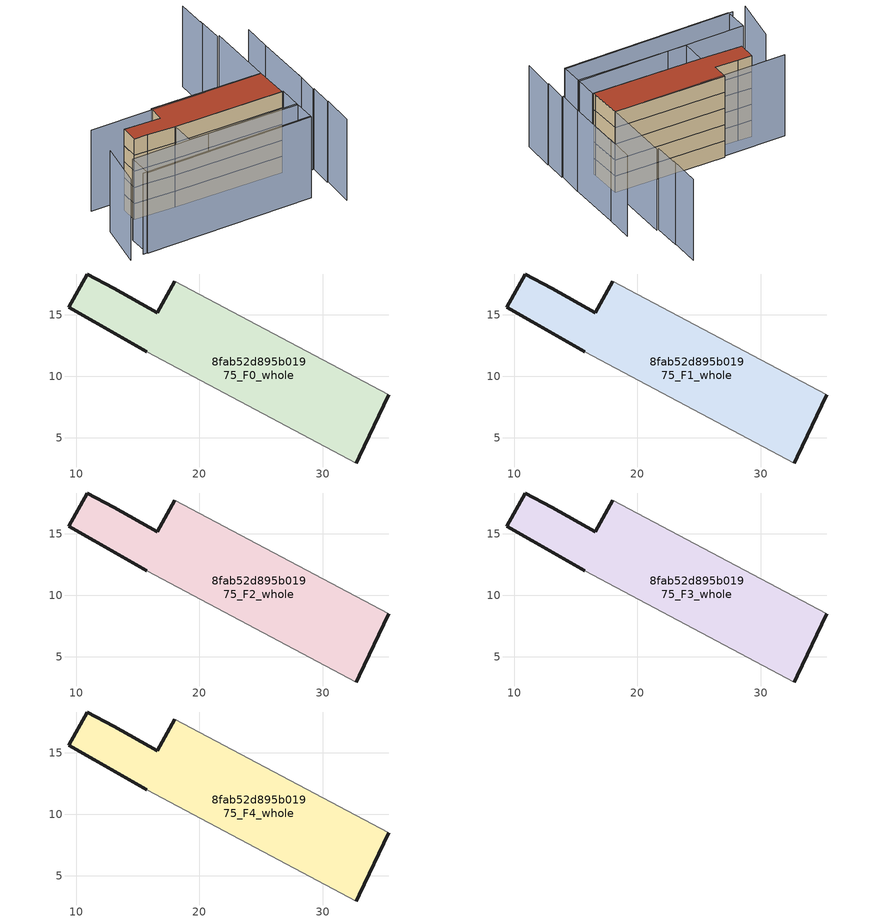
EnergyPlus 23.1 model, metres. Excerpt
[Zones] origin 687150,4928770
8fab52d895b01975_F0_whole
 floor ground (EU_floor_Construction): 35.38,8.51 32.97,3.46 32.73,2.96 15.71,11.98 11.45,14.44 9.37,15.59 10.87,18.3 13.03,17.15 16.56,15.17 17.99,17.71 z0
 wall outside (EU_wall_Construction): 17.99,17.71 16.56,15.17 13.03,17.15 10.87,18.3 9.37,15.59 11.45,14.44 15.71,11.98 / 32.73,2.96 32.97,3.46 35.38,8.51 z0:3
 wall adiabatic (EU_wall_Construction): 15.71,11.98 32.73,2.96 / 35.38,8.51 17.99,17.71 z0:3
8fab52d895b01975_F1_whole
 floor to 8fab52d895b01975_F0_whole (EU_floor_Construction): 35.38,8.51 32.97,3.46 32.73,2.96 15.71,11.98 11.45,14.44 9.37,15.59 10.87,18.3 13.03,17.15 16.56,15.17 17.99,17.71 z3
 wall outside (EU_wall_Construction): 17.99,17.71 16.56,15.17 13.03,17.15 10.87,18.3 9.37,15.59 11.45,14.44 15.71,11.98 / 32.73,2.96 32.97,3.46 35.38,8.51 z3:6
 wall adiabatic (EU_wall_Construction): 15.71,11.98 32.73,2.96 / 35.38,8.51 17.99,17.71 z3:6
8fab52d895b01975_F2_whole
 floor to 8fab52d895b01975_F1_whole (EU_floor_Construction): 35.38,8.51 32.97,3.46 32.73,2.96 15.71,11.98 11.45,14.44 9.37,15.59 10.87,18.3 13.03,17.15 16.56,15.17 17.99,17.71 z6
 wall outside (EU_wall_Construction): 17.99,17.71 16.56,15.17 13.03,17.15 10.87,18.3 9.37,15.59 11.45,14.44 15.71,11.98 / 32.73,2.96 32.97,3.46 35.38,8.51 z6:9
 wall adiabatic (EU_wall_Construction): 15.71,11.98 32.73,2.96 / 35.38,8.51 17.99,17.71 z6:9
8fab52d895b01975_F3_whole
 floor to 8fab52d895b01975_F2_whole (EU_floor_Construction): 35.38,8.51 32.97,3.46 32.73,2.96 15.71,11.98 11.45,14.44 9.37,15.59 10.87,18.3 13.03,17.15 16.56,15.17 17.99,17.71 z9
 wall outside (EU_wall_Construction): 17.99,17.71 16.56,15.17 13.03,17.15 10.87,18.3 9.37,15.59 11.45,14.44 15.71,11.98 / 32.73,2.96 32.97,3.46 35.38,8.51 z9:12
 wall adiabatic (EU_wall_Construction): 15.71,11.98 32.73,2.96 / 35.38,8.51 17.99,17.71 z9:12
8fab52d895b01975_F4_whole
 floor to 8fab52d895b01975_F3_whole (EU_floor_Construction): 35.38,8.51 32.97,3.46 32.73,2.96 15.71,11.98 11.45,14.44 9.37,15.59 10.87,18.3 13.03,17.15 16.56,15.17 17.99,17.71 z12
 wall outside (EU_wall_Construction): 17.99,17.71 16.56,15.17 13.03,17.15 10.87,18.3 9.37,15.59 11.45,14.44 15.71,11.98 / 32.73,2.96 32.97,3.46 35.38,8.51 z12:15
 wall adiabatic (EU_wall_Construction): 15.71,11.98 32.73,2.96 / 35.38,8.51 17.99,17.71 z12:15
 roof outside (EU_roof_Construction): 32.97,3.46 35.38,8.51 17.99,17.71 16.56,15.17 13.03,17.15 10.87,18.3 9.37,15.59 11.45,14.44 15.71,11.98 32.73,2.96 z15
shading: 31.33,-9.61 34.2,-4.44 / 34.02,-4.36 36.07,-0.75 / 35.89,-0.64 38.1,3.25 / 1.93,9.32 29.09,-4.35 / 37.68,2.57 42.56,12.08 / 42.51,12.04 44.81,16.52 / 4.67,16.98 -0.48,10.1 / 41.04,19.55 35.38,8.51 / 35.38,8.51 8,22.55 / 42.95,24.03 40.73,19.71 / 45.23,28.73 42.56,23.54 / 29.03,-4.54 2.44,8.88 / 2.44,8.88 4.39,12.74 / 4.39,12.74 30.98,-0.68 / 30.98,-0.68 29.03,-4.54 / 15.71,11.98 32.88,2.88 / 32.88,2.88 30.84,-0.97 / 30.84,-0.97 13.67,8.13 / 13.67,8.13 15.71,11.98 z0:15
[Building]
EU S2 Campaign: North Axis=0; Terrain=City; Solar Distribution=FullExterior
[Site:Location]
Bologna: Latitude=44.5; Longitude=11.25; Time Zone=1; Elevation=37
[SizingPeriod:WeatherFileDays]
AnnualSizingPeriod: Begin Month=1; Begin Day of Month=1; End Month=12; End Day of Month=31; Day of Week for Start Day=Monday; Use Weather File Daylight Saving Period=No; Use Weather File Rain and Snow Indicators=No
[MATERIAL]
EU_InternalMass_Material: Roughness=MediumRough; Thickness=0.1; Conductivity=1; Density=1800; Specific Heat=900; Thermal Absorptance=0.9; Solar Absorptance=0.7; Visible Absorptance=0.7
[MATERIAL:NOMASS] Roughness=MediumRough; Thermal Absorptance=0.9; Solar Absorptance=0.7; Visible Absorptance=0.7
Name | Thermal Resistance
EU_wall_NoMass | 0.905828
EU_roof_NoMass | 0.37593
EU_floor_NoMass | 0.67114
[CONSTRUCTION]
EU_wall_Construction: EU_wall_NoMass
EU_roof_Construction: EU_roof_NoMass
EU_floor_Construction: EU_floor_NoMass
EU_InternalMass_Construction: EU_InternalMass_Material
[ZONE] Type=1; Multiplier=1; Ceiling Height=autocalculate; Floor Area=autocalculate; Part of Total Floor Area=Yes
Name | Volume
8fab52d895b01975_F0_whole | 427.2
8fab52d895b01975_F1_whole; 8fab52d895b01975_F2_whole; 8fab52d895b01975_F3_whole; 8fab52d895b01975_F4_whole | 427.198
[INTERNALMASS] Construction=EU_InternalMass_Construction; Surface Area=142.4
Name | Zone or ZoneList
8fab52d895b01975_F0_whole_EU_InternalMass | 8fab52d895b01975_F0_whole
8fab52d895b01975_F1_whole_EU_InternalMass | 8fab52d895b01975_F1_whole
8fab52d895b01975_F2_whole_EU_InternalMass | 8fab52d895b01975_F2_whole
8fab52d895b01975_F3_whole_EU_InternalMass | 8fab52d895b01975_F3_whole
8fab52d895b01975_F4_whole_EU_InternalMass | 8fab52d895b01975_F4_whole
[OTHEREQUIPMENT] Fuel Type=Electricity; Design Level Calculation Method=Watts/Area; Power per Zone Floor Area=1; Fraction Latent=0; Fraction Radiant=0; Fraction Lost=0; Carbon Dioxide Generation Rate=0; EndUse Subcategory=EU_Step8_InternalGains
Name | Zone or ZoneList or Space or SpaceList | Schedule
EU_Step8_InternalGain_8fab52d895b01975_F0_whole_f000 | 8fab52d895b01975_F0_whole | EU_Step8_GainSchedule_8fab52d895b01975_F0_whole_f000
EU_Step8_InternalGain_8fab52d895b01975_F1_whole_f000 | 8fab52d895b01975_F1_whole | EU_Step8_GainSchedule_8fab52d895b01975_F1_whole_f000
EU_Step8_InternalGain_8fab52d895b01975_F2_whole_f000 | 8fab52d895b01975_F2_whole | EU_Step8_GainSchedule_8fab52d895b01975_F2_whole_f000
EU_Step8_InternalGain_8fab52d895b01975_F3_whole_f000 | 8fab52d895b01975_F3_whole | EU_Step8_GainSchedule_8fab52d895b01975_F3_whole_f000
EU_Step8_InternalGain_8fab52d895b01975_F4_whole_f000 | 8fab52d895b01975_F4_whole | EU_Step8_GainSchedule_8fab52d895b01975_F4_whole_f000
[ZONEVENTILATION:DESIGNFLOWRATE] Schedule=EU_AlwaysOn; Design Flow Rate Calculation Method=AirChanges/Hour; Air Changes per Hour=0.73129; Ventilation Type=Natural; Fan Pressure Rise=0; Fan Total Efficiency=1; Constant Term Coefficient=1; Temperature Term Coefficient=0; Velocity Term Coefficient=0; Velocity Squared Term Coefficient=0; Minimum Indoor Temperature=-100; Maximum Indoor Temperature=100; Delta Temperature=-100; Minimum Outdoor Temperature=-100; Maximum Outdoor Temperature=100; Maximum Wind Speed=40
Name | Zone or ZoneList or Space or SpaceList
EU_ConstantAir_8fab52d895b01975_F0_whole | 8fab52d895b01975_F0_whole
EU_ConstantAir_8fab52d895b01975_F1_whole | 8fab52d895b01975_F1_whole
EU_ConstantAir_8fab52d895b01975_F2_whole | 8fab52d895b01975_F2_whole
EU_ConstantAir_8fab52d895b01975_F3_whole | 8fab52d895b01975_F3_whole
EU_ConstantAir_8fab52d895b01975_F4_whole | 8fab52d895b01975_F4_whole
[HVACTEMPLATE:THERMOSTAT] Constant Heating Setpoint=20; Constant Cooling Setpoint=50
EU_HeatOnly_8fab52d895b01975_F0_whole; EU_HeatOnly_8fab52d895b01975_F1_whole; EU_HeatOnly_8fab52d895b01975_F2_whole; EU_HeatOnly_8fab52d895b01975_F3_whole; EU_HeatOnly_8fab52d895b01975_F4_whole
[HVACTEMPLATE:ZONE:IDEALLOADSAIRSYSTEM] System Availability Schedule=EU_AlwaysOn; Maximum Heating Supply Air Temperature=50; Minimum Cooling Supply Air Temperature=13; Maximum Heating Supply Air Humidity Ratio=0.0156; Minimum Cooling Supply Air Humidity Ratio=0.0077; Heating Limit=NoLimit; Cooling Limit=NoLimit; Heating Availability Schedule=EU_AlwaysOn; Cooling Availability Schedule=EU_CoolingOff; Dehumidification Control Type=ConstantSensibleHeatRatio; Cooling Sensible Heat Ratio=0.7; Dehumidification Setpoint=60; Humidification Control Type=None; Humidification Setpoint=30; Outdoor Air Method=None; Outdoor Air Flow Rate per Person=0.00944; Outdoor Air Flow Rate per Zone Floor Area=0; Outdoor Air Flow Rate per Zone=0; Demand Controlled Ventilation Type=None; Outdoor Air Economizer Type=NoEconomizer; Heat Recovery Type=None; Sensible Heat Recovery Effectiveness=0.7; Latent Heat Recovery Effectiveness=0.65
Name | Template Thermostat
8fab52d895b01975_F0_whole | EU_HeatOnly_8fab52d895b01975_F0_whole
8fab52d895b01975_F1_whole | EU_HeatOnly_8fab52d895b01975_F1_whole
8fab52d895b01975_F2_whole | EU_HeatOnly_8fab52d895b01975_F2_whole
8fab52d895b01975_F3_whole | EU_HeatOnly_8fab52d895b01975_F3_whole
8fab52d895b01975_F4_whole | EU_HeatOnly_8fab52d895b01975_F4_whole
[SIZING:ZONE] Zone Cooling Design Supply Air Temperature Input Method=SupplyAirTemperature; Zone Cooling Design Supply Air Temperature=13; Zone Heating Design Supply Air Temperature Input Method=SupplyAirTemperature; Zone Heating Design Supply Air Temperature=50; Zone Cooling Design Supply Air Humidity Ratio=0.008; Zone Heating Design Supply Air Humidity Ratio=0.008; Cooling Design Air Flow Method=DesignDay; Cooling Design Air Flow Rate=0; Cooling Minimum Air Flow per Zone Floor Area=0.000762; Cooling Minimum Air Flow=0; Cooling Minimum Air Flow Fraction=0.2; Heating Design Air Flow Method=DesignDay; Heating Design Air Flow Rate=0; Heating Maximum Air Flow per Zone Floor Area=0.002032; Heating Maximum Air Flow=0.141576; Heating Maximum Air Flow Fraction=0.3; Account for Dedicated Outdoor Air System=No; Dedicated Outdoor Air System Control Strategy=NeutralSupplyAir; Dedicated Outdoor Air Low Setpoint Temperature for Design=autosize; Dedicated Outdoor Air High Setpoint Temperature for Design=autosize; Zone Load Sizing Method=Sensible Load Only No Latent Load; Zone Latent Cooling Design Supply Air Humidity Ratio Input Method=HumidityRatioDifference; Zone Cooling Design Supply Air Humidity Ratio Difference=0.005; Zone Latent Heating Design Supply Air Humidity Ratio Input Method=HumidityRatioDifference; Zone Humidification Design Supply Air Humidity Ratio Difference=0.005
8fab52d895b01975_F0_whole; 8fab52d895b01975_F1_whole; 8fab52d895b01975_F2_whole; 8fab52d895b01975_F3_whole; 8fab52d895b01975_F4_whole
[SCHEDULE:CONSTANT]
Name | Hourly Value
EU_AlwaysOn | 1
EU_CoolingOff | 0
[SCHEDULE:FILE] Column Number=1; Rows to Skip at Top=0; Number of Hours of Data=8760; Column Separator=Comma; Interpolate to Timestep=No; Minutes per Item=60; Adjust Schedule for Daylight Savings=Yes
Name | File
EU_Step8_GainSchedule_8fab52d895b01975_F0_whole_f000 | ../../schedules/8fab52d895b01975/8fab52d895b01975_F0_whole_f000_gain.csv
EU_Step8_GainSchedule_8fab52d895b01975_F1_whole_f000 | ../../schedules/8fab52d895b01975/8fab52d895b01975_F1_whole_f000_gain.csv
EU_Step8_GainSchedule_8fab52d895b01975_F2_whole_f000 | ../../schedules/8fab52d895b01975/8fab52d895b01975_F2_whole_f000_gain.csv
EU_Step8_GainSchedule_8fab52d895b01975_F3_whole_f000 | ../../schedules/8fab52d895b01975/8fab52d895b01975_F3_whole_f000_gain.csv
EU_Step8_GainSchedule_8fab52d895b01975_F4_whole_f000 | ../../schedules/8fab52d895b01975/8fab52d895b01975_F4_whole_f000_gain.csv
